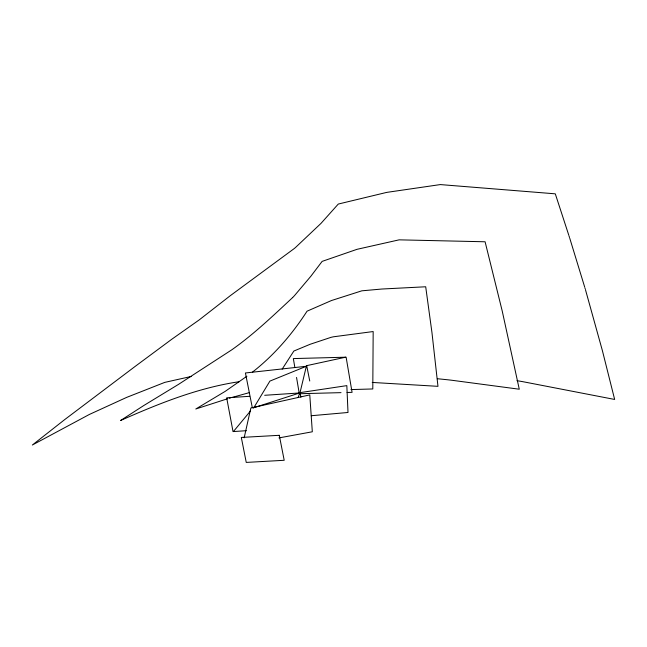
<?xml version="1.0" encoding="UTF-8"?>
<svg xmlns="http://www.w3.org/2000/svg" width="647" height="647" viewBox="0 0 647 647"><rect width="100%" height="100%" fill="white"/><g stroke="black" fill="none" stroke-linecap="round" stroke-linejoin="round"><path stroke-width="0.97" d="M244.162 437.833L250.85 407.99L309.776 394.896L312.315 431.784L278.954 437.906M299.771 393.716L306.492 365.692L345.595 357.209M298.186 397.444L299.804 392.672L346.832 385.628L348.005 412.479L311.264 415.73M253.519 408.2L269.896 381.099L306.387 366.267M282.165 369.122L293.851 351.038L310.188 344.261L330.932 337.37A70.159 51.121 17.5 0 1 333.431 336.796L373.173 331.547L372.793 388.96L350.941 389.583M233.405 431.557L250.429 411.047M292.622 297.571C273.042 315.817 253.551 334.491 231.626 349.93L178.556 384.35L143.844 405.491L120.617 420.477C158.669 403.655 197.917 387.788 239.293 381.69M252.403 372.171C274.013 355.324 292.209 334.184 307.042 311.191L331.41 300.556L361.835 290.818L381.916 289.023L425.702 286.775L431.961 332.598L437.97 386.332L372.227 382.442M246.911 376.23L225.188 391.37L195.79 409.001L227.631 398.73M254.861 407.392L299.682 392.955M229.175 398.277L230.728 397.824M231.505 397.598L249.281 392.648M191.318 376.441L164.783 382.377L126.602 397.412L89.335 414.468L32.35 445.023L64.781 419.539L135.126 366.428L171.617 339.368L199.187 319.917L230.203 295.752L293.932 248.788A93.136 63.818 24.2 0 0 295.501 247.502L320.969 223.409L338.284 204.056L386.235 192.507A35.9 18.714 12.1 0 1 387.464 192.28L440.324 184.581L555.296 193.833L568.794 235.233M249.685 396.296L226.685 397.832L233.025 431.581L246.402 430.692M264.68 395.293L300.062 392.931L300.863 397.161M341.018 392.64L299.302 393.732L296.544 377.444M347.051 392.478L352.081 392.349L346.121 357.193L293.342 358.584L294.862 367.512M437.364 378.721L447.805 379.789A173.315 80.535 12.6 0 1 452.043 380.29L519.274 389.219L502.242 311.102L485.096 241.776L399.126 239.843L357.015 249.321L322.133 261.388L310.819 276.293L294.603 295.493A128.243 88.251 16.9 0 1 292.622 297.571M516.985 380.679L521.7 381.479A115.417 62.468 15.3 0 1 524.377 381.981L614.65 399.45L602.406 350.682L585.43 289.581M569.037 235.977L569.514 237.481M569.756 238.242L584.694 287.09M584.945 287.923L585.187 288.748M309.751 381.018L306.815 366.226L245.423 372.979L252.346 407.861M279.278 435.31L241.315 437.437L246.248 462.419L284.203 460.292L279.278 435.31"/></g></svg>
